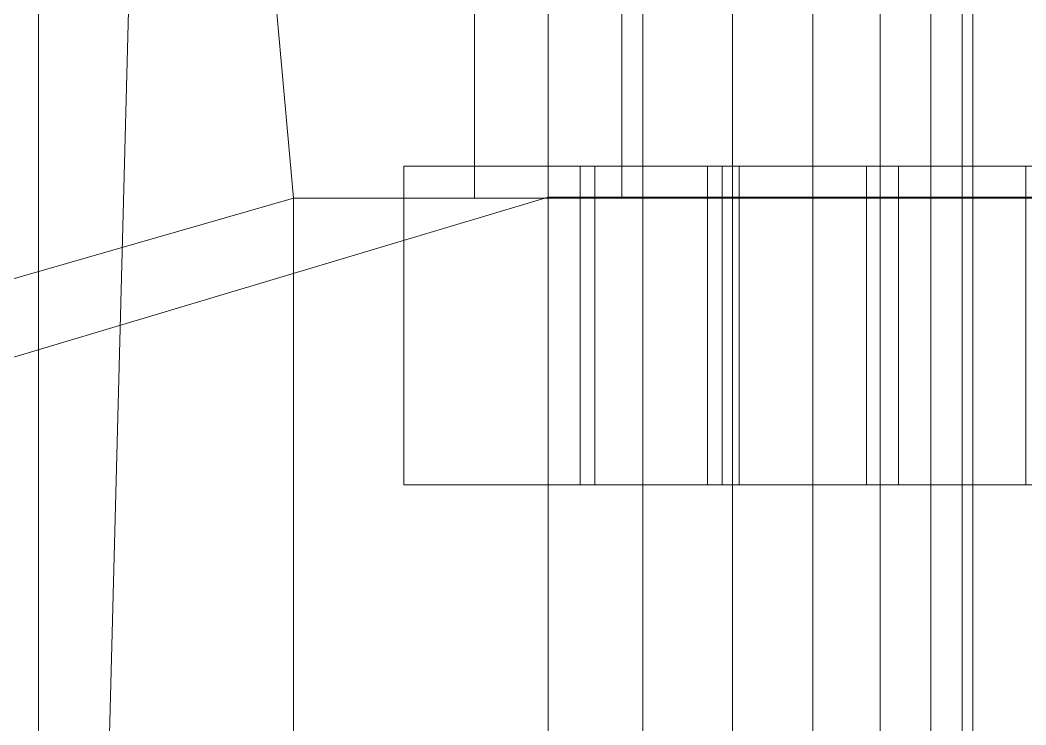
# Model space of a CAD drawing. Header units: millimetres. Extents: x -40035 to 35850, y -22604 to 20487.
# Drawn here: x 21895.8 to 22369.6, y -19821 to -19489.1 of the extents above; entities that cross this region are included whole.
import ezdxf

# ---------------------------------------------------------------- set-up
doc = ezdxf.new("R2010")
doc.units = ezdxf.units.MM
for name, color, linetype, lineweight in [('A-FLOR', 192, 'Continuous', 9), ('A-GLAZ-CWMG', 51, 'Continuous', 9), ('A-ROOF', 132, 'Continuous', 9), ('A-WALL', 113, 'Continuous', 9), ('S-FNDN', 32, 'Continuous', 9)]:
    doc.layers.add(name, color=color, linetype=linetype, lineweight=lineweight)

# ---------------------------------------------------------------- blocks, each defined once
blk = doc.blocks.new('Pfosten rechteckig - 6 x 12-706045-_3D_')
at = {"layer": 'A-GLAZ-CWMG'}
mesh = blk.add_polyface(dxfattribs=at)
corners = [(75, 75), (-75, 75), (-75, -75), (75, -75)]
mesh.append_faces([[corners[k] for k in face] for face in [(2, 3, 0, 1)]])
mesh = blk.add_polyface(dxfattribs=at)
corners = [(-75, 75), (75, 75), (75, 75, -90), (-75, 75, -90)]
mesh.append_faces([[corners[k] for k in face] for face in [(0, 1, 2, 3)]])
mesh = blk.add_polyface(dxfattribs=at)
corners = [(-75, -75), (-75, 75), (-75, 75, -90), (-75, -75, -90)]
mesh.append_faces([[corners[k] for k in face] for face in [(0, 1, 2, 3)]])
mesh = blk.add_polyface(dxfattribs=at)
corners = [(75, 75), (75, -75), (75, -75, -90), (75, 75, -90)]
mesh.append_faces([[corners[k] for k in face] for face in [(0, 1, 2, 3)]])
mesh = blk.add_polyface(dxfattribs=at)
corners = [(75, -75), (-75, -75), (-75, -75, -90), (75, -75, -90)]
mesh.append_faces([[corners[k] for k in face] for face in [(0, 1, 2, 3)]])
blk = doc.blocks.new('Pfosten rechteckig - 6 x 12-706048-_3D_')
at = {"layer": 'A-GLAZ-CWMG'}
mesh = blk.add_polyface(dxfattribs=at)
corners = [(0, 75), (-150, 75), (-150, -75), (0, -75)]
mesh.append_faces([[corners[k] for k in face] for face in [(2, 3, 0, 1)]])
mesh = blk.add_polyface(dxfattribs=at)
corners = [(-150, 75), (0, 75), (0, 75, -90), (-150, 75, -90)]
mesh.append_faces([[corners[k] for k in face] for face in [(0, 1, 2, 3)]])
mesh = blk.add_polyface(dxfattribs=at)
corners = [(-150, -75), (-150, 75), (-150, 75, -90), (-150, -75, -90)]
mesh.append_faces([[corners[k] for k in face] for face in [(0, 1, 2, 3)]])
mesh = blk.add_polyface(dxfattribs=at)
corners = [(0, 75), (0, -75), (0, -75, -90), (0, 75, -90)]
mesh.append_faces([[corners[k] for k in face] for face in [(0, 1, 2, 3)]])
mesh = blk.add_polyface(dxfattribs=at)
corners = [(0, -75), (-150, -75), (-150, -75, -90), (0, -75, -90)]
mesh.append_faces([[corners[k] for k in face] for face in [(0, 1, 2, 3)]])
blk = doc.blocks.new('Pfosten rechteckig - 6 x 12-706008-_3D_')
at = {"layer": 'A-GLAZ-CWMG'}
mesh = blk.add_polyface(dxfattribs=at)
corners = [(-150, 75), (0, 75), (0, 75, -67.32), (-150, 75, -67.32)]
mesh.append_faces([[corners[k] for k in face] for face in [(0, 1, 2, 3)]])
mesh = blk.add_polyface(dxfattribs=at)
corners = [(-150, -75), (-150, 75), (-150, 75, -67.32), (-150, -75, -67.32)]
mesh.append_faces([[corners[k] for k in face] for face in [(0, 1, 2, 3)]])
mesh = blk.add_polyface(dxfattribs=at)
corners = [(0, 75), (-150, 75), (-150, -75), (0, -75)]
mesh.append_faces([[corners[k] for k in face] for face in [(1, 2, 3, 0)]])
mesh = blk.add_polyface(dxfattribs=at)
corners = [(0, 75, -67.32), (0, -75, -67.32), (-150, -75, -67.32), (-150, 75, -67.32)]
mesh.append_faces([[corners[k] for k in face] for face in [(1, 2, 3, 0)]])
mesh = blk.add_polyface(dxfattribs=at)
corners = [(0, 75), (0, -75), (0, -75, -67.32), (0, 75, -67.32)]
mesh.append_faces([[corners[k] for k in face] for face in [(0, 1, 2, 3)]])
mesh = blk.add_polyface(dxfattribs=at)
corners = [(0, -75), (-150, -75), (-150, -75, -67.32), (0, -75, -67.32)]
mesh.append_faces([[corners[k] for k in face] for face in [(3, 0, 1, 2)]])
blk = doc.blocks.new('Pfosten rechteckig - 6 x 12-839156-_3D_')
at = {"layer": 'A-GLAZ-CWMG'}
mesh = blk.add_polyface(dxfattribs=at)
corners = [(0, 75), (-150, 75), (-150, -75), (0, -75)]
mesh.append_faces([[corners[k] for k in face] for face in [(2, 3, 0, 1)]])
mesh = blk.add_polyface(dxfattribs=at)
corners = [(0, 75, -100.99), (0, -75, -100.99), (-150, -75, -100.99), (-150, 75, -100.99)]
mesh.append_faces([[corners[k] for k in face] for face in [(0, 1, 2, 3)]])
mesh = blk.add_polyface(dxfattribs=at)
corners = [(-150, 75), (0, 75), (0, 75, -100.99), (-150, 75, -100.99)]
mesh.append_faces([[corners[k] for k in face] for face in [(0, 1, 2, 3)]])
mesh = blk.add_polyface(dxfattribs=at)
corners = [(-150, -75), (-150, 75), (-150, 75, -100.99), (-150, -75, -100.99)]
mesh.append_faces([[corners[k] for k in face] for face in [(3, 0, 1, 2)]])
mesh = blk.add_polyface(dxfattribs=at)
corners = [(0, 75), (0, -75), (0, -75, -100.99), (0, 75, -100.99)]
mesh.append_faces([[corners[k] for k in face] for face in [(3, 0, 1, 2)]])
mesh = blk.add_polyface(dxfattribs=at)
corners = [(0, -75), (-150, -75), (-150, -75, -100.99), (0, -75, -100.99)]
mesh.append_faces([[corners[k] for k in face] for face in [(0, 1, 2, 3)]])
blk = doc.blocks.new('Pfosten rechteckig - 6 x 12-998168-_3D_')
at = {"layer": 'A-GLAZ-CWMG'}
mesh = blk.add_polyface(dxfattribs=at)
corners = [(75, 75, -792.19), (75, -75, -792.19), (-75, -75, -792.19), (-75, 75, -792.19)]
mesh.append_faces([[corners[k] for k in face] for face in [(0, 1, 2, 3)]])
mesh = blk.add_polyface(dxfattribs=at)
corners = [(-75, 75), (75, 75), (75, 75, -792.19), (-75, 75, -792.19)]
mesh.append_faces([[corners[k] for k in face] for face in [(3, 0, 1, 2)]])
mesh = blk.add_polyface(dxfattribs=at)
corners = [(-75, -75), (-75, 75), (-75, 75, -792.19), (-75, -75, -792.19)]
mesh.append_faces([[corners[k] for k in face] for face in [(3, 0, 1, 2)]])
mesh = blk.add_polyface(dxfattribs=at)
corners = [(75, 75), (75, -75), (75, -75, -792.19), (75, 75, -792.19)]
mesh.append_faces([[corners[k] for k in face] for face in [(3, 0, 1, 2)]])
mesh = blk.add_polyface(dxfattribs=at)
corners = [(75, -75), (-75, -75), (-75, -75, -792.19), (75, -75, -792.19)]
mesh.append_faces([[corners[k] for k in face] for face in [(3, 0, 1, 2)]])
blk = doc.blocks.new('Pfosten rechteckig - 6 x 12-839160-_3D_')
at = {"layer": 'A-GLAZ-CWMG'}
mesh = blk.add_polyface(dxfattribs=at)
corners = [(-150, 75), (0, 75), (0, 75, -838), (-150, 75, -593.34)]
mesh.append_faces([[corners[k] for k in face] for face in [(3, 0, 1, 2)]])
mesh = blk.add_polyface(dxfattribs=at)
corners = [(-150, -75), (-150, 75), (-150, 75, -593.34), (-150, -75, -593.34)]
mesh.append_faces([[corners[k] for k in face] for face in [(0, 1, 2, 3)]])
mesh = blk.add_polyface(dxfattribs=at)
corners = [(0, 75, -838), (0, -75, -838), (-150, -75, -593.34), (-150, 75, -593.34)]
mesh.append_faces([[corners[k] for k in face] for face in [(0, 1, 2, 3)]])
mesh = blk.add_polyface(dxfattribs=at)
corners = [(0, 75), (0, -75), (0, -75, -838), (0, 75, -838)]
mesh.append_faces([[corners[k] for k in face] for face in [(3, 0, 1, 2)]])
mesh = blk.add_polyface(dxfattribs=at)
corners = [(0, -75), (-150, -75), (-150, -75, -593.34), (0, -75, -838)]
mesh.append_faces([[corners[k] for k in face] for face in [(0, 1, 2, 3)]])
blk = doc.blocks.new('Pfosten rechteckig - 6 x 12-998169-_3D_')
at = {"layer": 'A-GLAZ-CWMG'}
mesh = blk.add_polyface(dxfattribs=at)
corners = [(75, 75), (-75, 75), (-75, -75), (75, -75)]
mesh.append_faces([[corners[k] for k in face] for face in [(2, 3, 0, 1)]])
mesh = blk.add_polyface(dxfattribs=at)
corners = [(-75, 75), (75, 75), (75, 75, -283.33), (-75, 75, -283.33)]
mesh.append_faces([[corners[k] for k in face] for face in [(3, 0, 1, 2)]])
mesh = blk.add_polyface(dxfattribs=at)
corners = [(-75, -75), (-75, 75), (-75, 75, -283.33), (-75, -75, -283.33)]
mesh.append_faces([[corners[k] for k in face] for face in [(3, 0, 1, 2)]])
mesh = blk.add_polyface(dxfattribs=at)
corners = [(75, 75), (75, -75), (75, -75, -283.33), (75, 75, -283.33)]
mesh.append_faces([[corners[k] for k in face] for face in [(3, 0, 1, 2)]])
mesh = blk.add_polyface(dxfattribs=at)
corners = [(75, -75), (-75, -75), (-75, -75, -283.33), (75, -75, -283.33)]
mesh.append_faces([[corners[k] for k in face] for face in [(3, 0, 1, 2)]])
blk = doc.blocks.new('Pfosten rechteckig - 6 x 12-997303-_3D_')
at = {"layer": 'A-GLAZ-CWMG'}
mesh = blk.add_polyface(dxfattribs=at)
corners = [(0, 75), (-150, 75), (-150, -75), (0, -75)]
mesh.append_faces([[corners[k] for k in face] for face in [(2, 3, 0, 1)]])
mesh = blk.add_polyface(dxfattribs=at)
corners = [(-150, 75), (0, 75), (0, 75, -283.33), (-150, 75, -283.33)]
mesh.append_faces([[corners[k] for k in face] for face in [(3, 0, 1, 2)]])
mesh = blk.add_polyface(dxfattribs=at)
corners = [(-150, -75), (-150, 75), (-150, 75, -283.33), (-150, -75, -283.33)]
mesh.append_faces([[corners[k] for k in face] for face in [(3, 0, 1, 2)]])
mesh = blk.add_polyface(dxfattribs=at)
corners = [(0, 75), (0, -75), (0, -75, -283.33), (0, 75, -283.33)]
mesh.append_faces([[corners[k] for k in face] for face in [(3, 0, 1, 2)]])
mesh = blk.add_polyface(dxfattribs=at)
corners = [(0, -75), (-150, -75), (-150, -75, -283.33), (0, -75, -283.33)]
mesh.append_faces([[corners[k] for k in face] for face in [(3, 0, 1, 2)]])
blk = doc.blocks.new('Pfosten rechteckig - 6 x 12-998170-_3D_')
at = {"layer": 'A-GLAZ-CWMG'}
mesh = blk.add_polyface(dxfattribs=at)
corners = [(-75, 75), (75, 75), (75, 75, -683.33), (-75, 75, -683.33)]
mesh.append_faces([[corners[k] for k in face] for face in [(3, 0, 1, 2)]])
mesh = blk.add_polyface(dxfattribs=at)
corners = [(-75, -75), (-75, 75), (-75, 75, -683.33), (-75, -75, -683.33)]
mesh.append_faces([[corners[k] for k in face] for face in [(3, 0, 1, 2)]])
mesh = blk.add_polyface(dxfattribs=at)
corners = [(75, 75), (75, -75), (75, -75, -683.33), (75, 75, -683.33)]
mesh.append_faces([[corners[k] for k in face] for face in [(3, 0, 1, 2)]])
mesh = blk.add_polyface(dxfattribs=at)
corners = [(75, -75), (-75, -75), (-75, -75, -683.33), (75, -75, -683.33)]
mesh.append_faces([[corners[k] for k in face] for face in [(3, 0, 1, 2)]])
blk = doc.blocks.new('Pfosten rechteckig - 6 x 12-706051-_3D_')
at = {"layer": 'A-GLAZ-CWMG'}
mesh = blk.add_polyface(dxfattribs=at)
corners = [(-150, 75), (0, 75), (0, 75, -683.33), (-150, 75, -683.33)]
mesh.append_faces([[corners[k] for k in face] for face in [(0, 1, 2, 3)]])
mesh = blk.add_polyface(dxfattribs=at)
corners = [(-150, -75), (-150, 75), (-150, 75, -683.33), (-150, -75, -683.33)]
mesh.append_faces([[corners[k] for k in face] for face in [(3, 0, 1, 2)]])
mesh = blk.add_polyface(dxfattribs=at)
corners = [(0, 75), (0, -75), (0, -75, -683.33), (0, 75, -683.33)]
mesh.append_faces([[corners[k] for k in face] for face in [(3, 0, 1, 2)]])
mesh = blk.add_polyface(dxfattribs=at)
corners = [(0, -75), (-150, -75), (-150, -75, -683.33), (0, -75, -683.33)]
mesh.append_faces([[corners[k] for k in face] for face in [(0, 1, 2, 3)]])
blk = doc.blocks.new('Pfosten rechteckig - 6 x 12-706009-_3D_')
at = {"layer": 'A-GLAZ-CWMG'}
mesh = blk.add_polyface(dxfattribs=at)
corners = [(-150, 75), (0, 75), (0, 75, -986.12), (-150, 75, -986.12)]
mesh.append_faces([[corners[k] for k in face] for face in [(3, 0, 1, 2)]])
mesh = blk.add_polyface(dxfattribs=at)
corners = [(-150, -75), (-150, 75), (-150, 75, -986.12), (-150, -75, -986.12)]
mesh.append_faces([[corners[k] for k in face] for face in [(0, 1, 2, 3)]])
mesh = blk.add_polyface(dxfattribs=at)
corners = [(0, 75), (-150, 75), (-150, -75), (0, -75)]
mesh.append_faces([[corners[k] for k in face] for face in [(1, 2, 3, 0)]])
mesh = blk.add_polyface(dxfattribs=at)
corners = [(0, 75), (0, -75), (0, -75, -986.12), (0, 75, -986.12)]
mesh.append_faces([[corners[k] for k in face] for face in [(3, 0, 1, 2)]])
mesh = blk.add_polyface(dxfattribs=at)
corners = [(0, -75), (-150, -75), (-150, -75, -986.12), (0, -75, -986.12)]
mesh.append_faces([[corners[k] for k in face] for face in [(0, 1, 2, 3)]])
blk = doc.blocks.new('Pfosten rechteckig - 6 x 12-998171-_3D_')
at = {"layer": 'A-GLAZ-CWMG'}
mesh = blk.add_polyface(dxfattribs=at)
corners = [(75, 75), (-75, 75), (-75, -75), (75, -75)]
mesh.append_faces([[corners[k] for k in face] for face in [(2, 3, 0, 1)]])
mesh = blk.add_polyface(dxfattribs=at)
corners = [(-75, 75), (75, 75), (75, 75, -878.83), (-75, 75, -878.83)]
mesh.append_faces([[corners[k] for k in face] for face in [(3, 0, 1, 2)]])
mesh = blk.add_polyface(dxfattribs=at)
corners = [(-75, -75), (-75, 75), (-75, 75, -878.83), (-75, -75, -878.83)]
mesh.append_faces([[corners[k] for k in face] for face in [(3, 0, 1, 2)]])
mesh = blk.add_polyface(dxfattribs=at)
corners = [(75, 75), (75, -75), (75, -75, -878.83), (75, 75, -878.83)]
mesh.append_faces([[corners[k] for k in face] for face in [(3, 0, 1, 2)]])
mesh = blk.add_polyface(dxfattribs=at)
corners = [(75, -75), (-75, -75), (-75, -75, -878.83), (75, -75, -878.83)]
mesh.append_faces([[corners[k] for k in face] for face in [(3, 0, 1, 2)]])
blk = doc.blocks.new('Pfosten rechteckig - 6 x 12-997300-_3D_')
at = {"layer": 'A-GLAZ-CWMG'}
mesh = blk.add_polyface(dxfattribs=at)
corners = [(75, 75, -2300), (75, -75, -2300), (-75, -75, -2300), (-75, 75, -2300)]
mesh.append_faces([[corners[k] for k in face] for face in [(0, 1, 2, 3)]])
mesh = blk.add_polyface(dxfattribs=at)
corners = [(-75, 75), (75, 75), (75, 75, -2300), (-75, 75, -2300)]
mesh.append_faces([[corners[k] for k in face] for face in [(0, 1, 2, 3)]])
mesh = blk.add_polyface(dxfattribs=at)
corners = [(-75, -75), (-75, 75), (-75, 75, -2300), (-75, -75, -2300)]
mesh.append_faces([[corners[k] for k in face] for face in [(0, 1, 2, 3)]])
mesh = blk.add_polyface(dxfattribs=at)
corners = [(75, 75), (75, -75), (75, -75, -2300), (75, 75, -2300)]
mesh.append_faces([[corners[k] for k in face] for face in [(0, 1, 2, 3)]])
mesh = blk.add_polyface(dxfattribs=at)
corners = [(75, -75), (-75, -75), (-75, -75, -2300), (75, -75, -2300)]
mesh.append_faces([[corners[k] for k in face] for face in [(0, 1, 2, 3)]])
blk = doc.blocks.new('Pfosten rechteckig - 6 x 12-997306-_3D_')
at = {"layer": 'A-GLAZ-CWMG'}
mesh = blk.add_polyface(dxfattribs=at)
corners = [(0, 75, -2300), (0, -75, -2300), (-150, -75, -2300), (-150, 75, -2300)]
mesh.append_faces([[corners[k] for k in face] for face in [(0, 1, 2, 3)]])
mesh = blk.add_polyface(dxfattribs=at)
corners = [(-150, 75), (0, 75), (0, 75, -2300), (-150, 75, -2300)]
mesh.append_faces([[corners[k] for k in face] for face in [(0, 1, 2, 3)]])
mesh = blk.add_polyface(dxfattribs=at)
corners = [(-150, -75), (-150, 75), (-150, 75, -2300), (-150, -75, -2300)]
mesh.append_faces([[corners[k] for k in face] for face in [(0, 1, 2, 3)]])
mesh = blk.add_polyface(dxfattribs=at)
corners = [(0, 75), (0, -75), (0, -75, -2300), (0, 75, -2300)]
mesh.append_faces([[corners[k] for k in face] for face in [(0, 1, 2, 3)]])
mesh = blk.add_polyface(dxfattribs=at)
corners = [(0, -75), (-150, -75), (-150, -75, -2300), (0, -75, -2300)]
mesh.append_faces([[corners[k] for k in face] for face in [(0, 1, 2, 3)]])
blk = doc.blocks.new('Pfosten rechteckig - 6 x 12-706035-_3D_')
at = {"layer": 'A-GLAZ-CWMG'}
mesh = blk.add_polyface(dxfattribs=at)
corners = [(75, 75), (-75, 75), (-75, -75), (75, -75)]
mesh.append_faces([[corners[k] for k in face] for face in [(2, 3, 0, 1)]])
mesh = blk.add_polyface(dxfattribs=at)
corners = [(-75, 75), (75, 75), (75, 75, -90), (-75, 75, -90)]
mesh.append_faces([[corners[k] for k in face] for face in [(0, 1, 2, 3)]])
mesh = blk.add_polyface(dxfattribs=at)
corners = [(-75, -75), (-75, 75), (-75, 75, -90), (-75, -75, -90)]
mesh.append_faces([[corners[k] for k in face] for face in [(0, 1, 2, 3)]])
mesh = blk.add_polyface(dxfattribs=at)
corners = [(75, 75), (75, -75), (75, -75, -90), (75, 75, -90)]
mesh.append_faces([[corners[k] for k in face] for face in [(0, 1, 2, 3)]])
mesh = blk.add_polyface(dxfattribs=at)
corners = [(75, -75), (-75, -75), (-75, -75, -90), (75, -75, -90)]
mesh.append_faces([[corners[k] for k in face] for face in [(0, 1, 2, 3)]])
blk = doc.blocks.new('Pfosten rechteckig - 6 x 12-997164-_3D_')
at = {"layer": 'A-GLAZ-CWMG'}
mesh = blk.add_polyface(dxfattribs=at)
corners = [(75, 75, -2375), (75, -75, -2375), (-75, -75, -2375), (-75, 75, -2375)]
mesh.append_faces([[corners[k] for k in face] for face in [(0, 1, 2, 3)]])
mesh = blk.add_polyface(dxfattribs=at)
corners = [(-75, 75), (75, 75), (75, 75, -2375), (-75, 75, -2375)]
mesh.append_faces([[corners[k] for k in face] for face in [(3, 0, 1, 2)]])
mesh = blk.add_polyface(dxfattribs=at)
corners = [(-75, -75), (-75, 75), (-75, 75, -2375), (-75, -75, -2375)]
mesh.append_faces([[corners[k] for k in face] for face in [(3, 0, 1, 2)]])
mesh = blk.add_polyface(dxfattribs=at)
corners = [(75, 75), (75, -75), (75, -75, -2375), (75, 75, -2375)]
mesh.append_faces([[corners[k] for k in face] for face in [(3, 0, 1, 2)]])
mesh = blk.add_polyface(dxfattribs=at)
corners = [(75, -75), (-75, -75), (-75, -75, -2375), (75, -75, -2375)]
mesh.append_faces([[corners[k] for k in face] for face in [(3, 0, 1, 2)]])
blk = doc.blocks.new('Pfosten rechteckig - 6 x 12-840458-_3D_')
at = {"layer": 'A-GLAZ-CWMG'}
mesh = blk.add_polyface(dxfattribs=at)
corners = [(0, 75, -1330.53), (0, -75, -1330.53), (-150, -75, -1330.53), (-150, 75, -1330.53)]
mesh.append_faces([[corners[k] for k in face] for face in [(0, 1, 2, 3)]])
mesh = blk.add_polyface(dxfattribs=at)
corners = [(-150, 75), (0, 75), (0, 75, -1330.53), (-150, 75, -1330.53)]
mesh.append_faces([[corners[k] for k in face] for face in [(3, 0, 1, 2)]])
mesh = blk.add_polyface(dxfattribs=at)
corners = [(0, 75), (0, -75), (0, -75, -1330.53), (0, 75, -1330.53)]
mesh.append_faces([[corners[k] for k in face] for face in [(0, 1, 2, 3)]])
mesh = blk.add_polyface(dxfattribs=at)
corners = [(0, -75), (-150, -75), (-150, -75, -1330.53), (0, -75, -1330.53)]
mesh.append_faces([[corners[k] for k in face] for face in [(3, 0, 1, 2)]])

msp = doc.modelspace()

# ---------------------------------------------------------------- block references
at = {"layer": 'A-GLAZ-CWMG', "extrusion": (0.887011, 0, -0.461749), "rotation": 180}
msp.add_blockref('Pfosten rechteckig - 6 x 12-840458-_3D_', (-19572.95, 14584.32, 18703.79), dxfattribs=at)
at = {"layer": 'A-GLAZ-CWMG', "extrusion": (-0.891203, 0, 0.453604)}
for name, p, rotation in [('Pfosten rechteckig - 6 x 12-839156-_3D_', (19632.95, 14445.62, -17495.41), 89.99999999999993), ('Pfosten rechteckig - 6 x 12-706008-_3D_', (19632.95, 14445.62, -17596.4), 89.99999999999993), ('Pfosten rechteckig - 6 x 12-706009-_3D_', (19632.95, 14445.62, -17663.73), 90.00000000000004)]:
    msp.add_blockref(name, p, dxfattribs=dict(at, rotation=rotation))
at = {"layer": 'A-GLAZ-CWMG', "extrusion": (0, 0, -1)}
for name, p in [('Pfosten rechteckig - 6 x 12-706048-_3D_', (-22144.56, -19632.95)), ('Pfosten rechteckig - 6 x 12-839160-_3D_', (-22144.56, -19632.95, -4100)), ('Pfosten rechteckig - 6 x 12-997303-_3D_', (-22144.56, -19632.95, -2450)), ('Pfosten rechteckig - 6 x 12-706051-_3D_', (-22144.56, -19632.95, -2733.33)), ('Pfosten rechteckig - 6 x 12-706051-_3D_', (-22144.56, -19632.95, -3416.67)), ('Pfosten rechteckig - 6 x 12-997306-_3D_', (-22144.56, -19632.95, -90)), ('Pfosten rechteckig - 6 x 12-706045-_3D_', (-22234.56, -19632.95)), ('Pfosten rechteckig - 6 x 12-998168-_3D_', (-22234.56, -19632.95, -4100)), ('Pfosten rechteckig - 6 x 12-998169-_3D_', (-22234.56, -19632.95, -2450)), ('Pfosten rechteckig - 6 x 12-998170-_3D_', (-22234.56, -19632.95, -2733.33)), ('Pfosten rechteckig - 6 x 12-998170-_3D_', (-22234.56, -19632.95, -3416.67)), ('Pfosten rechteckig - 6 x 12-997300-_3D_', (-22234.56, -19632.95, -90)), ('Pfosten rechteckig - 6 x 12-706035-_3D_', (-22294.56, -19632.95)), ('Pfosten rechteckig - 6 x 12-997164-_3D_', (-22294.56, -19632.95, -90))]:
    msp.add_blockref(name, p, dxfattribs=at)
at = {"layer": 'A-GLAZ-CWMG', "extrusion": (-1, 0, 0), "rotation": 90}
for p in [(19632.95, 4100, -22294.56), (19632.95, 2733.33, -22294.56), (19632.95, 3416.67, -22294.56), (19632.95, 2450, -22294.56)]:
    msp.add_blockref('Pfosten rechteckig - 6 x 12-998171-_3D_', p, dxfattribs=at)

# ---------------------------------------------------------------- meshes
at = {"layer": 'A-FLOR'}
mesh = msp.add_polyface(dxfattribs=at)
corners = [(35708.39, -19572.95, 4300), (35708.39, 15367.45, 4300), (22023.39, 15367.45, 4300), (22023.39, 18917.45, 4300), (-33711.61, 18917.45, 4300), (-33711.61, 6517.45, 4300), (-39715.44, 6517.45, 4300), (-39715.44, 2191.31, 4300), (-39591.61, 2191.31, 4300), (-39591.61, 6397.45, 4300), (21318.39, 6397.45, 4300), (21318.39, -767.55, 4300), (20018.39, -767.55, 4300), (20018.39, -2467.55, 4300), (21083.39, -2467.55, 4300), (21083.39, -2287.55, 4300), (21318.39, -2287.55, 4300), (21318.39, -11702.55, 4300), (-39591.61, -11702.55, 4300), (-39591.61, -1458.69, 4300), (-39715.44, -1458.69, 4300), (-39715.44, -11822.55, 4300), (-33714.61, -11822.55, 4300), (-33714.61, -21222.55, 4300), (-31115.51, -21222.55, 4300), (-30206.18, -22450.28, 4300), (-28926.18, -22450.28, 4300), (-27996.52, -21222.55, 4300), (-7441.61, -21222.55, 4300), (-6513.12, -22476.15, 4300), (-5153.12, -22476.15, 4300), (-4203.87, -21222.55, 4300), (16285.39, -21222.55, 4300), (17201.98, -22460.08, 4300), (18551.83, -22460.08, 4300), (19488.91, -21222.55, 4300), (22024.56, -21222.55, 4300), (22024.56, -19572.95, 4300), (22144.56, -19572.95, 4300), (22144.56, -11942.55, 4300), (28098.39, -11942.55, 4300), (28098.39, 6606.48, 4300), (22168.91, 6606.48, 4300), (22168.91, 7667.45, 4300), (28098.39, 7667.45, 4300), (28098.39, 7684.41, 4300), (29453.39, 7684.41, 4300), (29453.39, -13074.8, 4300), (28098.39, -13074.8, 4300), (23360.73, -13074.8, 4300), (23360.73, -19572.95, 4300), (-33594.61, -12527.55, 4300), (-32514.61, -12527.55, 4300), (-32514.61, -11942.55, 4300), (-28326.71, -11942.55, 4300), (-28326.71, -14852.55, 4300), (-33594.61, -14852.55, 4300), (-33591.61, 9482.45, 4300), (-28884.61, 9482.45, 4300), (-28884.61, 6637.45, 4300), (-32514.61, 6637.45, 4300), (-32514.61, 7197.45, 4300), (-32914.61, 7197.45, 4300), (-32914.61, 7162.45, 4300), (-33591.61, 7162.45, 4300), (-8951.7, 6617.45, 4300), (-28414.61, 6617.45, 4300), (-28414.61, 9482.45, 4300), (-8951.7, 9482.45, 4300)]
mesh.append_faces([[corners[k] for k in face] for face in [(9, 6, 7, 8), (63, 60, 61, 62)]], dxfattribs={"vtx0": -1})
mesh.append_faces([[corners[k] for k in face] for face in [(31, 17, 54), (16, 41, 11, 15), (58, 67, 4, 57)]], dxfattribs={"vtx0": -1, "vtx1": -1, "vtx2": -1})
mesh.append_faces([[corners[k] for k in face] for face in [(28, 31, 54, 55), (55, 24, 27, 28), (5, 66, 59, 60)]], dxfattribs={"vtx0": -1, "vtx1": -1, "vtx3": -1})
mesh.append_faces([[corners[k] for k in face] for face in [(56, 23, 24, 55), (18, 21, 22, 17), (42, 10, 11, 41), (65, 9, 10), (16, 40, 41), (2, 45, 46, 1), (59, 66, 67, 58), (5, 64, 57, 4), (9, 5, 6)]], dxfattribs={"vtx0": -1, "vtx2": -1})
mesh.append_faces([[corners[k] for k in face] for face in [(17, 31, 32, 37), (22, 53, 54, 17), (10, 42, 43, 2)]], dxfattribs={"vtx0": -1, "vtx2": -1, "vtx3": -1})
mesh.append_faces([[corners[k] for k in face] for face in [(68, 2, 3, 4)]], dxfattribs={"vtx0": -1, "vtx3": -1})
mesh.append_faces([[corners[k] for k in face] for face in [(20, 21, 18, 19)]], dxfattribs={"vtx1": -1})
mesh.append_faces([[corners[k] for k in face] for face in [(50, 0, 47), (11, 12, 15), (67, 68, 4)]], dxfattribs={"vtx1": -1, "vtx2": -1})
mesh.append_faces([[corners[k] for k in face] for face in [(68, 65, 10, 2), (65, 66, 5, 9), (63, 64, 5, 60)]], dxfattribs={"vtx1": -1, "vtx2": -1, "vtx3": -1})
mesh.append_faces([[corners[k] for k in face] for face in [(39, 40, 16, 17), (46, 47, 0, 1), (56, 51, 22, 23)]], dxfattribs={"vtx1": -1, "vtx3": -1})
mesh.append_faces([[corners[k] for k in face] for face in [(48, 49, 50, 47), (13, 14, 15, 12)]], dxfattribs={"vtx2": -1})
mesh.append_faces([[corners[k] for k in face] for face in [(35, 36, 37, 32), (37, 38, 39, 17), (51, 52, 53, 22), (43, 44, 45, 2)]], dxfattribs={"vtx2": -1, "vtx3": -1})
mesh.append_faces([[corners[k] for k in face] for face in [(32, 33, 34, 35), (28, 29, 30, 31), (24, 25, 26, 27)]], dxfattribs={"vtx3": -1})
mesh = msp.add_polyface(dxfattribs=at)
corners = [(22023.39, 18917.45, 4000), (22023.39, 15367.45, 4000), (35708.39, 15367.45, 4000), (35708.39, -19572.95, 4000), (23360.73, -19572.95, 4000), (23360.73, -13074.8, 4000), (28098.39, -13074.8, 4000), (29453.39, -13074.8, 4000), (29453.39, 7684.41, 4000), (28098.39, 7684.41, 4000), (28098.39, 7667.45, 4000), (22168.91, 7667.45, 4000), (22168.91, 6606.48, 4000), (28098.39, 6606.48, 4000), (28098.39, -11942.55, 4000), (22144.56, -11942.55, 4000), (22144.56, -19572.95, 4000), (22024.56, -19572.95, 4000), (22024.56, -21222.55, 4000), (19488.91, -21222.55, 4000), (18551.83, -22460.08, 4000), (17201.98, -22460.08, 4000), (16285.39, -21222.55, 4000), (-4203.87, -21222.55, 4000), (-5153.12, -22476.15, 4000), (-6513.12, -22476.15, 4000), (-7441.61, -21222.55, 4000), (-27996.52, -21222.55, 4000), (-28926.18, -22450.28, 4000), (-30206.18, -22450.28, 4000), (-31115.51, -21222.55, 4000), (-33714.61, -21222.55, 4000), (-33714.61, -11822.55, 4000), (-39715.44, -11822.55, 4000), (-39715.44, -1458.69, 4000), (-39591.61, -1458.69, 4000), (-39591.61, -11702.55, 4000), (21318.39, -11702.55, 4000), (21318.39, -2287.55, 4000), (21083.39, -2287.55, 4000), (21083.39, -2467.55, 4000), (20018.39, -2467.55, 4000), (20018.39, -767.55, 4000), (21318.39, -767.55, 4000), (21318.39, 6397.45, 4000), (-39591.61, 6397.45, 4000), (-39591.61, 2191.31, 4000), (-39715.44, 2191.31, 4000), (-39715.44, 6517.45, 4000), (-33711.61, 6517.45, 4000), (-33711.61, 18917.45, 4000), (-32514.61, -12527.55, 4000), (-33594.61, -12527.55, 4000), (-33594.61, -14852.55, 4000), (-28326.71, -14852.55, 4000), (-28326.71, -11942.55, 4000), (-32514.61, -11942.55, 4000), (-28884.61, 9482.45, 4000), (-33591.61, 9482.45, 4000), (-33591.61, 7162.45, 4000), (-32914.61, 7162.45, 4000), (-32914.61, 7197.45, 4000), (-32514.61, 7197.45, 4000), (-32514.61, 6637.45, 4000), (-28884.61, 6637.45, 4000), (-28414.61, 6617.45, 4000), (-8951.7, 6617.45, 4000), (-8951.7, 9482.45, 4000), (-28414.61, 9482.45, 4000)]
mesh.append_faces([[corners[k] for k in face] for face in [(6, 4, 5), (30, 28, 29), (36, 33, 34, 35)]], dxfattribs={"vtx0": -1})
mesh.append_faces([[corners[k] for k in face] for face in [(33, 36, 32)]], dxfattribs={"vtx0": -1, "vtx1": -1})
mesh.append_faces([[corners[k] for k in face] for face in [(23, 26, 55, 37)]], dxfattribs={"vtx0": -1, "vtx1": -1, "vtx2": -1, "vtx3": -1})
mesh.append_faces([[corners[k] for k in face] for face in [(30, 54, 27, 28), (43, 13, 38, 39), (50, 68, 57, 58)]], dxfattribs={"vtx0": -1, "vtx1": -1, "vtx3": -1})
mesh.append_faces([[corners[k] for k in face] for face in [(7, 3, 4, 6), (38, 14, 15, 37), (3, 7, 8, 2), (53, 31, 32, 52), (39, 42, 43)]], dxfattribs={"vtx0": -1, "vtx2": -1})
mesh.append_faces([[corners[k] for k in face] for face in [(32, 36, 37, 55), (49, 65, 66, 45), (67, 0, 1, 44), (49, 63, 64, 65), (49, 59, 60, 63)]], dxfattribs={"vtx0": -1, "vtx2": -1, "vtx3": -1})
mesh.append_faces([[corners[k] for k in face] for face in [(47, 48, 45, 46), (62, 63, 60, 61)]], dxfattribs={"vtx1": -1})
mesh.append_faces([[corners[k] for k in face] for face in [(55, 56, 32), (13, 14, 38), (66, 67, 44), (44, 45, 66), (48, 49, 45)]], dxfattribs={"vtx1": -1, "vtx2": -1})
mesh.append_faces([[corners[k] for k in face] for face in [(22, 23, 37, 17), (11, 12, 44, 1)]], dxfattribs={"vtx1": -1, "vtx2": -1, "vtx3": -1})
mesh.append_faces([[corners[k] for k in face] for face in [(30, 31, 53, 54), (26, 27, 54, 55), (43, 44, 12, 13), (8, 9, 1, 2), (50, 0, 67, 68), (68, 65, 64, 57), (58, 59, 49, 50)]], dxfattribs={"vtx1": -1, "vtx3": -1})
mesh.append_faces([[corners[k] for k in face] for face in [(20, 21, 22, 19), (24, 25, 26, 23)]], dxfattribs={"vtx2": -1})
mesh.append_faces([[corners[k] for k in face] for face in [(17, 18, 19, 22), (15, 16, 17, 37), (56, 51, 52, 32), (9, 10, 11, 1)]], dxfattribs={"vtx2": -1, "vtx3": -1})
mesh.append_faces([[corners[k] for k in face] for face in [(39, 40, 41, 42)]], dxfattribs={"vtx3": -1})
mesh = msp.add_polyface(dxfattribs=at)
corners = [(22144.56, -11942.55, 4000), (22144.56, -11942.55, 4300), (22144.56, -19572.95, 4300), (22144.56, -19572.95, 4000)]
mesh.append_faces([[corners[k] for k in face] for face in [(1, 2, 3, 0)]])
mesh = msp.add_polyface(dxfattribs=at)
corners = [(35708.39, -19572.95, 4000), (35708.39, -19572.95, 4300), (23360.73, -19572.95, 4300), (23360.73, -19572.95, 4000), (22024.56, -19572.95, 4300), (22024.56, -19572.95, 4000), (22144.56, -19572.95, 4000), (22144.56, -19572.95, 4300)]
mesh.append_faces([[corners[k] for k in face] for face in [(2, 3, 0, 1), (5, 6, 7, 4)]])
mesh = msp.add_polyface(dxfattribs=at)
corners = [(22024.56, -19572.95, 4000), (22024.56, -19572.95, 4300), (22024.56, -21222.55, 4300), (22024.56, -21222.55, 4000)]
mesh.append_faces([[corners[k] for k in face] for face in [(3, 0, 1, 2)]])
at = {"layer": 'A-ROOF'}
mesh = msp.add_polyface(dxfattribs=at)
corners = [(-33594.61, -11942.55, 8250), (21904.56, -11942.55, 8250), (21904.56, -21102.55, 8250), (-33594.61, -21102.55, 8250)]
mesh.append_faces([[corners[k] for k in face] for face in [(1, 2, 3, 0)]])
mesh = msp.add_polyface(dxfattribs=at)
corners = [(21904.56, -11942.55, 8450), (-33594.61, -11942.55, 8450), (-33594.61, -21102.55, 8450), (21904.56, -21102.55, 8450)]
mesh.append_faces([[corners[k] for k in face] for face in [(2, 3, 0, 1)]])
mesh = msp.add_polyface(dxfattribs=at)
corners = [(21904.56, -11942.55, 8250), (21904.56, -11942.55, 8450), (21904.56, -21102.55, 8450), (21904.56, -21102.55, 8250)]
mesh.append_faces([[corners[k] for k in face] for face in [(2, 3, 0, 1)]])
at = {"layer": 'A-WALL'}
mesh = msp.add_polyface(dxfattribs=at)
corners = [(21904.56, -11942.55), (21904.56, -21102.55), (21904.56, -21102.55, 4000), (21904.56, -11942.55, 4000)]
mesh.append_faces([[corners[k] for k in face] for face in [(3, 0, 1, 2)]])
mesh = msp.add_polyface(dxfattribs=at)
corners = [(21904.56, -21102.55), (21904.56, -11942.55), (22144.56, -11942.55), (22144.56, -21102.55)]
mesh.append_faces([[corners[k] for k in face] for face in [(0, 1, 2, 3)]])
mesh = msp.add_polyface(dxfattribs=at)
corners = [(21904.56, -11942.55, 4000), (21904.56, -21102.55, 4000), (22144.56, -21102.55, 4000), (22144.56, -11942.55, 4000)]
mesh.append_faces([[corners[k] for k in face] for face in [(0, 1, 2, 3)]])
mesh = msp.add_polyface(dxfattribs=at)
corners = [(21904.56, -11942.55, 4000), (21904.56, -21102.55, 4000), (21904.56, -21342.55, 4000), (21904.56, -21342.55, 8000), (21904.56, -21102.55, 8000), (21904.56, -11942.55, 8000)]
mesh.append_faces([[corners[k] for k in face] for face in [(5, 0, 1, 4), (2, 3, 4, 1)]], dxfattribs={"vtx2": -1})
mesh = msp.add_polyface(dxfattribs=at)
corners = [(21904.56, -21342.55, 4000), (21904.56, -21102.55, 4000), (21904.56, -11942.55, 4000), (22144.56, -11942.55, 4000), (22144.56, -21342.55, 4000)]
mesh.append_faces([[corners[k] for k in face] for face in [(1, 4, 0)]], dxfattribs={"vtx0": -1})
mesh.append_faces([[corners[k] for k in face] for face in [(3, 4, 1, 2)]], dxfattribs={"vtx1": -1})
mesh = msp.add_polyface(dxfattribs=at)
corners = [(21904.56, -11942.55, 8000), (21904.56, -21102.55, 8000), (21904.56, -21342.55, 8000), (22144.56, -21342.55, 8000), (22144.56, -11942.55, 8000)]
mesh.append_faces([[corners[k] for k in face] for face in [(1, 4, 0)]], dxfattribs={"vtx0": -1})
mesh.append_faces([[corners[k] for k in face] for face in [(3, 4, 1, 2)]], dxfattribs={"vtx1": -1})
mesh = msp.add_polyface(dxfattribs=at)
corners = [(21904.56, -11942.55, 8000), (21904.56, -21102.55, 8000), (21904.56, -21102.55, 9500), (21904.56, -11942.55, 9500)]
mesh.append_faces([[corners[k] for k in face] for face in [(2, 3, 0, 1)]])
mesh = msp.add_polyface(dxfattribs=at)
corners = [(22144.56, -11942.55, 8000), (22144.56, -21102.55, 8000), (21904.56, -21102.55, 8000), (21904.56, -11942.55, 8000)]
mesh.append_faces([[corners[k] for k in face] for face in [(3, 0, 1, 2)]])
mesh = msp.add_polyface(dxfattribs=at)
corners = [(22144.56, -21102.55, 9500), (22144.56, -11942.55, 9500), (21904.56, -11942.55, 9500), (21904.56, -21102.55, 9500)]
mesh.append_faces([[corners[k] for k in face] for face in [(0, 1, 2, 3)]])
mesh = msp.add_polyface(dxfattribs=at)
corners = [(22144.56, -11942.55), (22144.56, -11942.55, 4000), (22144.56, -21102.55, 4000), (22144.56, -21102.55)]
mesh.append_faces([[corners[k] for k in face] for face in [(2, 3, 0, 1)]])
mesh = msp.add_polyface(dxfattribs=at)
corners = [(22144.56, -11942.55, 4000), (22144.56, -11942.55, 8000), (22144.56, -21342.55, 8000), (22144.56, -21342.55, 4000)]
mesh.append_faces([[corners[k] for k in face] for face in [(2, 3, 0, 1)]])
mesh = msp.add_polyface(dxfattribs=at)
corners = [(22144.56, -21102.55, 8000), (22144.56, -11942.55, 8000), (22144.56, -11942.55, 9500), (22144.56, -21102.55, 9500)]
mesh.append_faces([[corners[k] for k in face] for face in [(3, 0, 1, 2)]])
mesh = msp.add_polyface(dxfattribs=at)
corners = [(22144.56, -21342.55, 8000), (22144.56, -21342.55, 9500), (22144.56, -11942.55, 9500), (22144.56, -11942.55, 8000)]
mesh.append_faces([[corners[k] for k in face] for face in [(3, 0, 1, 2)]])
mesh = msp.add_polyface(dxfattribs=at)
corners = [(22344.56, -21342.55, 8200), (22339.55, -21342.55, 8155.5), (22324.76, -21342.55, 8113.22), (22300.93, -21342.55, 8075.3), (22269.26, -21342.55, 8043.63), (22231.34, -21342.55, 8019.81), (22189.07, -21342.55, 8005.01), (22144.56, -21342.55, 8000), (22144.56, -11942.55, 8000), (22189.07, -11942.55, 8005.01), (22231.34, -11942.55, 8019.81), (22269.26, -11942.55, 8043.63), (22300.93, -11942.55, 8075.3), (22324.76, -11942.55, 8113.22), (22339.55, -11942.55, 8155.5), (22344.56, -11942.55, 8200)]
mesh.append_faces([[corners[k] for k in face] for face in [(8, 9, 6, 7)]], dxfattribs={"vtx1": -1})
mesh.append_faces([[corners[k] for k in face] for face in [(9, 10, 5, 6), (10, 11, 4, 5), (3, 4, 11, 12), (12, 13, 2, 3), (13, 14, 1, 2)]], dxfattribs={"vtx1": -1, "vtx3": -1})
mesh.append_faces([[corners[k] for k in face] for face in [(14, 15, 0, 1)]], dxfattribs={"vtx3": -1})
mesh = msp.add_polyface(dxfattribs=at)
corners = [(22144.56, -21342.55, 9500), (22189.07, -21342.55, 9494.99), (22231.34, -21342.55, 9480.19), (22269.26, -21342.55, 9456.37), (22300.93, -21342.55, 9424.7), (22324.76, -21342.55, 9386.78), (22339.55, -21342.55, 9344.5), (22344.56, -21342.55, 9300), (22344.56, -11942.55, 9300), (22339.55, -11942.55, 9344.5), (22324.76, -11942.55, 9386.78), (22300.93, -11942.55, 9424.7), (22269.26, -11942.55, 9456.37), (22231.34, -11942.55, 9480.19), (22189.07, -11942.55, 9494.99), (22144.56, -11942.55, 9500)]
mesh.append_faces([[corners[k] for k in face] for face in [(8, 9, 6, 7)]], dxfattribs={"vtx1": -1})
mesh.append_faces([[corners[k] for k in face] for face in [(9, 10, 5, 6), (10, 11, 4, 5), (3, 4, 11, 12), (12, 13, 2, 3), (13, 14, 1, 2)]], dxfattribs={"vtx1": -1, "vtx3": -1})
mesh.append_faces([[corners[k] for k in face] for face in [(14, 15, 0, 1)]], dxfattribs={"vtx3": -1})
mesh = msp.add_polyface(dxfattribs=at)
corners = [(22344.56, -21342.55, 9300), (22344.56, -21342.55, 8200), (22344.56, -11942.55, 8200), (22344.56, -11942.55, 9300)]
mesh.append_faces([[corners[k] for k in face] for face in [(3, 0, 1, 2)]])
at = {"layer": 'S-FNDN'}
mesh = msp.add_polyface(dxfattribs=at)
corners = [(-33835.44, 6637.45, -1400), (-33835.44, 7349.3, -1400), (-33835.44, 8977.21, -1400), (-33835.44, 19037.45, -1400), (22144.56, 19037.45, -1400), (22144.56, 15367.45, -1400), (35704.56, 15367.45, -1400), (35704.56, -19572.55, -1400), (22144.56, -19572.55, -1400), (22144.56, -21342.55, -1400), (19541.21, -21342.55, -1400), (16218.64, -21342.55, -1400), (-4158.57, -21342.55, -1400), (-7441.61, -21342.55, -1400), (-33835.44, -21342.55, -1400), (-33835.44, -14330.7, -1400), (-33835.44, -12702.79, -1400), (-33835.44, -11942.55, -1400), (-39835.44, -11942.55, -1400), (-39835.44, 6637.45, -1400)]
mesh.append_faces([[corners[k] for k in face] for face in [(5, 2, 3, 4)]], dxfattribs={"vtx0": -1})
mesh.append_faces([[corners[k] for k in face] for face in [(5, 12, 1, 2)]], dxfattribs={"vtx0": -1, "vtx1": -1, "vtx3": -1})
mesh.append_faces([[corners[k] for k in face] for face in [(13, 16, 17, 0)]], dxfattribs={"vtx0": -1, "vtx2": -1, "vtx3": -1})
mesh.append_faces([[corners[k] for k in face] for face in [(11, 12, 5, 8)]], dxfattribs={"vtx1": -1, "vtx2": -1, "vtx3": -1})
mesh.append_faces([[corners[k] for k in face] for face in [(12, 13, 0, 1)]], dxfattribs={"vtx1": -1, "vtx3": -1})
mesh.append_faces([[corners[k] for k in face] for face in [(6, 7, 8, 5)]], dxfattribs={"vtx2": -1})
mesh.append_faces([[corners[k] for k in face] for face in [(13, 14, 15, 16), (8, 9, 10, 11), (17, 18, 19, 0)]], dxfattribs={"vtx3": -1})
mesh = msp.add_polyface(dxfattribs=at)
corners = [(-33835.44, 6637.45), (-39835.44, 6637.45), (-39835.44, -11942.55), (-33835.44, -11942.55), (-33835.44, -12702.79), (-33835.44, -14330.7), (-33835.44, -21342.55), (-7441.61, -21342.55), (-4158.57, -21342.55), (16218.64, -21342.55), (19541.21, -21342.55), (22144.56, -21342.55), (22144.56, -19572.55), (35704.56, -19572.55), (35704.56, 15367.45), (22144.56, 15367.45), (22144.56, 19037.45), (-33835.44, 19037.45), (-33835.44, 8977.21), (-33835.44, 7349.3)]
mesh.append_faces([[corners[k] for k in face] for face in [(7, 4, 5, 6)]], dxfattribs={"vtx0": -1})
mesh.append_faces([[corners[k] for k in face] for face in [(4, 7, 3)]], dxfattribs={"vtx0": -1, "vtx1": -1})
mesh.append_faces([[corners[k] for k in face] for face in [(8, 15, 19, 0), (0, 3, 7, 8)]], dxfattribs={"vtx0": -1, "vtx1": -1, "vtx3": -1})
mesh.append_faces([[corners[k] for k in face] for face in [(15, 8, 9, 12)]], dxfattribs={"vtx0": -1, "vtx2": -1, "vtx3": -1})
mesh.append_faces([[corners[k] for k in face] for face in [(17, 18, 15, 16), (14, 15, 12, 13)]], dxfattribs={"vtx1": -1})
mesh.append_faces([[corners[k] for k in face] for face in [(18, 19, 15)]], dxfattribs={"vtx1": -1, "vtx2": -1})
mesh.append_faces([[corners[k] for k in face] for face in [(1, 2, 3, 0), (10, 11, 12, 9)]], dxfattribs={"vtx2": -1})
mesh = msp.add_polyface(dxfattribs=at)
corners = [(22144.56, -19572.55, -1400), (35704.56, -19572.55, -1400), (35704.56, -19572.55), (22144.56, -19572.55)]
mesh.append_faces([[corners[k] for k in face] for face in [(0, 1, 2, 3)]])
mesh = msp.add_polyface(dxfattribs=at)
corners = [(22144.56, -21342.55, -1400), (22144.56, -19572.55, -1400), (22144.56, -19572.55), (22144.56, -21342.55)]
mesh.append_faces([[corners[k] for k in face] for face in [(0, 1, 2, 3)]])

doc.saveas('drawing.dxf')
